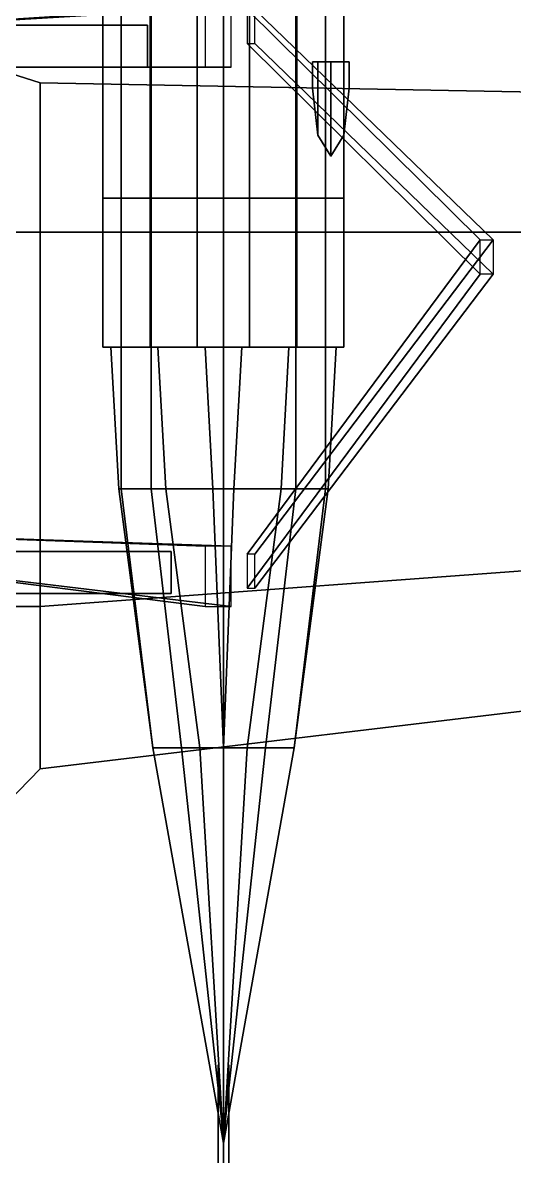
# Model space of a CAD drawing. Header units: millimetres. Extents: x -6.2 to 6.2, y -5.5 to 26.6.
# Drawn here: x 0.594 to 2.47, y -1.82 to 2.51 of the extents above; entities that cross this region are included whole.
import ezdxf

# ---------------------------------------------------------------- set-up
doc = ezdxf.new("R2010")
doc.units = ezdxf.units.MM
doc.layers.add('wing1', color=5, linetype='Continuous')

msp = doc.modelspace()

# ---------------------------------------------------------------- linework, layer by layer
at = {"layer": 'wing1'}
for points in [[(0.9, 3.01, -2.55), (1.08, 3.01, -2.6), (1.08, 1.84, -2.56), (0.9, 1.84, -2.51)], [(0.97, 3.01, -2.33), (0.9, 3.01, -2.55), (0.9, 1.84, -2.51), (0.97, 1.84, -2.25)], [(1.0842, 3.01, -2.0542), (0.97, 3.01, -2.33), (0.97, 1.84, -2.25), (1.0842, 1.84, -1.9742)], [(1.08, 3.01, -2.6), (1.26, 3.01, -2.71), (1.26, 1.84, -2.67), (1.08, 1.84, -2.56)], [(1.36, 3.01, -1.94), (1.0842, 3.01, -2.0542), (1.0842, 1.84, -1.9742), (1.36, 1.84, -1.86)], [(1.26, 3.01, -2.71), (1.36, 3.01, -2.79), (1.36, 1.84, -2.75), (1.26, 1.84, -2.67)], [(1.46, 1.84, -2.67), (1.36, 1.84, -2.75), (1.36, 3.01, -2.79), (1.46, 3.01, -2.71)], [(1.36, 1.84, -1.86), (1.6358, 1.84, -1.9742), (1.6358, 3.01, -2.0542), (1.36, 3.01, -1.94)], [(1.64, 1.84, -2.56), (1.46, 1.84, -2.67), (1.46, 3.01, -2.71), (1.64, 3.01, -2.6)], [(1.6358, 1.84, -1.9742), (1.75, 1.84, -2.25), (1.75, 3.01, -2.33), (1.6358, 3.01, -2.0542)], [(1.82, 1.84, -2.51), (1.64, 1.84, -2.56), (1.64, 3.01, -2.6), (1.82, 3.01, -2.55)], [(1.75, 1.84, -2.25), (1.82, 1.84, -2.51), (1.82, 3.01, -2.55), (1.75, 3.01, -2.33)], [(1.29, 2.57, -2.09), (1.29, 2.34, -2.09), (0.2, 2.34, -0.66), (0.2, 2.5, -0.66)], [(0.22, 2.5, -0.62), (1.39, 2.57, -2.09), (1.29, 2.57, -2.09), (0.2, 2.5, -0.66)], [(0.22, 2.34, -0.64), (1.39, 2.34, -2.09), (1.39, 2.57, -2.09), (0.22, 2.5, -0.62)], [(2.39, 1.68, -0.49), (1.48, 2.56, -1.98), (1.45, 2.56, -1.98), (2.34, 1.68, -0.5)], [(1.45, 2.56, -1.98), (1.45, 2.43, -1.98), (2.34, 1.55, -0.5), (2.34, 1.68, -0.5)], [(2.39, 1.55, -0.49), (1.48, 2.43, -1.98), (1.48, 2.56, -1.98), (2.39, 1.68, -0.49)], [(0, 2.34, -1.6), (1.07, 2.34, -2.02), (1.07, 2.5, -2.02), (0, 2.5, -1.6)], [(0, 2.5, -1.6), (1.07, 2.5, -2.02), (1.07, 2.5, -2.07), (0, 2.5, -1.65)], [(1.07, 2.5, -2.07), (1.07, 2.34, -2.07), (0, 2.34, -1.65), (0, 2.5, -1.65)], [(0.66, 2.28, -0.49), (0, 2.49, -0.49), (0, 1.71, -0.29), (0.66, 1.71, -0.29)], [(0.66, 1.71, -0.71), (0, 1.71, -0.76), (0, 2.49, -0.49), (0.66, 2.28, -0.49)], [(2.34, 1.55, -0.5), (1.45, 2.43, -1.98), (1.48, 2.43, -1.98), (2.39, 1.55, -0.49)], [(0, 2.34, -1.65), (1.07, 2.34, -2.07), (1.07, 2.34, -2.02), (0, 2.34, -1.6)], [(0.2, 2.34, -0.66), (1.29, 2.34, -2.09), (1.39, 2.34, -2.09), (0.22, 2.34, -0.64)], [(1.7205, 2.36, -0.3305), (1.7, 2.36, -0.38), (1.7, 2.26, -0.38), (1.7205, 2.08, -0.3305)], [(1.7, 2.36, -0.38), (1.7205, 2.36, -0.4295), (1.7205, 2.08, -0.4295), (1.7, 2.26, -0.38)], [(1.8195, 2.36, -0.3305), (1.7, 2.36, -0.38), (1.7205, 2.36, -0.3305), (1.77, 2.36, -0.31)], [(1.84, 2.36, -0.38), (1.7205, 2.36, -0.4295), (1.7, 2.36, -0.38), (1.8195, 2.36, -0.3305)], [(1.77, 2.36, -0.31), (1.7205, 2.36, -0.3305), (1.7205, 2.08, -0.3305), (1.77, 2, -0.31)], [(1.7205, 2.36, -0.4295), (1.77, 2.36, -0.45), (1.77, 2, -0.45), (1.7205, 2.08, -0.4295)], [(1.8195, 2.36, -0.4295), (1.77, 2.36, -0.45), (1.7205, 2.36, -0.4295), (1.84, 2.36, -0.38)], [(1.8195, 2.36, -0.3305), (1.77, 2.36, -0.31), (1.77, 2, -0.31), (1.8195, 2.08, -0.3305)], [(1.77, 2.36, -0.45), (1.8195, 2.36, -0.4295), (1.8195, 2.08, -0.4295), (1.77, 2, -0.45)], [(1.84, 2.36, -0.38), (1.8195, 2.36, -0.3305), (1.8195, 2.08, -0.3305), (1.84, 2.26, -0.38)], [(1.8195, 2.36, -0.4295), (1.84, 2.36, -0.38), (1.84, 2.26, -0.38), (1.8195, 2.08, -0.4295)], [(2.83, 2.24, -0.26), (0.66, 2.28, -0.49), (0.66, 1.71, -0.29), (2.83, 1.71, -0.12)], [(2.83, 1.71, -0.44), (0.66, 1.71, -0.71), (0.66, 2.28, -0.49), (2.83, 2.24, -0.26)], [(0.9, 1.84, -2.51), (1.08, 1.84, -2.56), (1.08, 1.27, -2.52), (0.9, 1.27, -2.47)], [(0.97, 1.84, -2.25), (0.9, 1.84, -2.51), (0.9, 1.27, -2.47), (0.97, 1.27, -2.22)], [(1.0842, 1.84, -1.9742), (0.97, 1.84, -2.25), (0.97, 1.27, -2.22), (1.0842, 1.27, -1.9442)], [(1.08, 1.84, -2.56), (1.26, 1.84, -2.67), (1.26, 1.27, -2.63), (1.08, 1.27, -2.52)], [(1.36, 1.84, -1.86), (1.0842, 1.84, -1.9742), (1.0842, 1.27, -1.9442), (1.36, 1.27, -1.83)], [(1.26, 1.84, -2.67), (1.36, 1.84, -2.75), (1.36, 1.27, -2.71), (1.26, 1.27, -2.63)], [(1.36, 1.27, -1.83), (1.6358, 1.27, -1.9442), (1.6358, 1.84, -1.9742), (1.36, 1.84, -1.86)], [(1.46, 1.27, -2.63), (1.36, 1.27, -2.71), (1.36, 1.84, -2.75), (1.46, 1.84, -2.67)], [(1.64, 1.27, -2.52), (1.46, 1.27, -2.63), (1.46, 1.84, -2.67), (1.64, 1.84, -2.56)], [(1.6358, 1.27, -1.9442), (1.75, 1.27, -2.22), (1.75, 1.84, -2.25), (1.6358, 1.84, -1.9742)], [(1.82, 1.27, -2.47), (1.64, 1.27, -2.52), (1.64, 1.84, -2.56), (1.82, 1.84, -2.51)], [(1.75, 1.27, -2.22), (1.82, 1.27, -2.47), (1.82, 1.84, -2.51), (1.75, 1.84, -2.25)], [(0.66, 1.71, -0.29), (0, 1.71, -0.29), (0, 0.28, -0.29), (0.66, 0.28, -0.29)], [(0, 0.28, -0.76), (0, 1.71, -0.76), (0.66, 1.71, -0.71), (0.66, 0.28, -0.71)], [(2.83, 1.71, -0.12), (0.66, 1.71, -0.29), (0.66, 0.28, -0.29), (2.83, 0.44, -0.12)], [(0.66, 0.28, -0.71), (0.66, 1.71, -0.71), (2.83, 1.71, -0.44), (2.83, 0.44, -0.44)], [(1.45, 0.48, -1.86), (1.45, 0.35, -1.86), (2.34, 1.55, -0.5), (2.34, 1.68, -0.5)], [(2.39, 1.68, -0.49), (1.48, 0.48, -1.86), (1.45, 0.48, -1.86), (2.34, 1.68, -0.5)], [(2.39, 1.55, -0.49), (1.48, 0.35, -1.86), (1.48, 0.48, -1.86), (2.39, 1.68, -0.49)], [(2.34, 1.55, -0.5), (1.45, 0.35, -1.86), (1.48, 0.35, -1.86), (2.39, 1.55, -0.49)], [(0.97, 1.27, -2.22), (0.9, 1.27, -2.47), (0.9, 1.27, -2.47), (0.93, 1.27, -2.45)], [(0.9, 1.27, -2.47), (1.08, 1.27, -2.52), (1.11, 1.27, -2.5), (0.93, 1.27, -2.45)], [(0.93, 1.27, -2.45), (1.11, 1.27, -2.5), (1.14, 0.73, -2.41), (0.96, 0.73, -2.36)], [(0.97, 1.27, -2.22), (0.93, 1.27, -2.45), (0.96, 0.73, -2.36), (0.97, 0.73, -2.2)], [(1.0842, 1.27, -1.9442), (0.97, 1.27, -2.22), (0.97, 0.73, -2.2), (1.0842, 0.73, -1.9242)], [(1.08, 1.27, -2.52), (1.26, 1.27, -2.63), (1.29, 1.27, -2.61), (1.11, 1.27, -2.5)], [(1.36, 1.27, -1.83), (1.0842, 1.27, -1.9442), (1.0842, 0.73, -1.9242), (1.36, 0.73, -1.81)], [(1.11, 1.27, -2.5), (1.29, 1.27, -2.61), (1.32, 0.73, -2.52), (1.14, 0.73, -2.41)], [(1.26, 1.27, -2.63), (1.36, 1.27, -2.71), (1.36, 1.27, -2.666), (1.29, 1.27, -2.61)], [(1.29, 1.27, -2.61), (1.36, 1.27, -2.666), (1.36, 0.73, -2.552), (1.32, 0.73, -2.52)], [(1.4, 0.73, -2.52), (1.36, 0.73, -2.552), (1.36, 1.27, -2.666), (1.43, 1.27, -2.61)], [(1.36, 0.73, -1.81), (1.6358, 0.73, -1.9242), (1.6358, 1.27, -1.9442), (1.36, 1.27, -1.83)], [(1.43, 1.27, -2.61), (1.36, 1.27, -2.666), (1.36, 1.27, -2.71), (1.46, 1.27, -2.63)], [(1.58, 0.73, -2.41), (1.4, 0.73, -2.52), (1.43, 1.27, -2.61), (1.61, 1.27, -2.5)], [(1.61, 1.27, -2.5), (1.43, 1.27, -2.61), (1.46, 1.27, -2.63), (1.64, 1.27, -2.52)], [(1.76, 0.73, -2.36), (1.58, 0.73, -2.41), (1.61, 1.27, -2.5), (1.79, 1.27, -2.45)], [(1.79, 1.27, -2.45), (1.61, 1.27, -2.5), (1.64, 1.27, -2.52), (1.82, 1.27, -2.47)], [(1.6358, 0.73, -1.9242), (1.75, 0.73, -2.2), (1.75, 1.27, -2.22), (1.6358, 1.27, -1.9442)], [(1.75, 0.73, -2.2), (1.76, 0.73, -2.36), (1.79, 1.27, -2.45), (1.75, 1.27, -2.22)], [(1.79, 1.27, -2.45), (1.79, 1.27, -2.45), (1.82, 1.27, -2.47), (1.75, 1.27, -2.22)], [(0.96, 0.73, -2.36), (1.14, 0.73, -2.41), (1.27, -0.26, -2.34), (1.09, -0.26, -2.29)], [(0.97, 0.73, -2.2), (0.96, 0.73, -2.36), (1.09, -0.26, -2.29), (1.09, -0.26, -2.14)], [(1.0842, 0.73, -1.9242), (0.97, 0.73, -2.2), (1.09, -0.26, -2.14), (1.2, -0.26, -1.8642)], [(1.36, 0.73, -1.81), (1.0842, 0.73, -1.9242), (1.2, -0.26, -1.8642), (1.36, -0.26, -1.75)], [(1.14, 0.73, -2.41), (1.32, 0.73, -2.52), (1.36, -0.26, -2.395), (1.27, -0.26, -2.34)], [(1.32, 0.73, -2.52), (1.36, 0.73, -2.552), (1.36, -0.26, -2.395)], [(1.45, -0.26, -2.34), (1.36, -0.26, -2.395), (1.4, 0.73, -2.52), (1.58, 0.73, -2.41)], [(1.36, -0.26, -2.395), (1.36, -0.26, -2.395), (1.36, 0.73, -2.552), (1.4, 0.73, -2.52)], [(1.36, -0.26, -1.75), (1.52, -0.26, -1.8642), (1.6358, 0.73, -1.9242), (1.36, 0.73, -1.81)], [(1.63, -0.26, -2.29), (1.45, -0.26, -2.34), (1.58, 0.73, -2.41), (1.76, 0.73, -2.36)], [(1.52, -0.26, -1.8642), (1.63, -0.26, -2.14), (1.75, 0.73, -2.2), (1.6358, 0.73, -1.9242)], [(1.63, -0.26, -2.14), (1.63, -0.26, -2.29), (1.76, 0.73, -2.36), (1.75, 0.73, -2.2)], [(0.22, 0.55, -0.74), (1.39, 0.51, -1.82), (1.29, 0.51, -1.82), (0.18, 0.55, -0.74)], [(1.29, 0.51, -1.82), (1.29, 0.28, -1.82), (0.18, 0.42, -0.74), (0.18, 0.55, -0.74)], [(0.22, 0.42, -0.74), (1.39, 0.28, -1.82), (1.39, 0.51, -1.82), (0.22, 0.55, -0.74)], [(0, 0.33, -1.45), (1.16, 0.33, -1.9), (1.16, 0.49, -1.9), (0, 0.49, -1.45)], [(0, 0.49, -1.45), (1.16, 0.49, -1.9), (1.16, 0.49, -1.95), (0, 0.49, -1.5)], [(1.16, 0.49, -1.95), (1.16, 0.33, -1.95), (0, 0.33, -1.5), (0, 0.49, -1.5)], [(2.83, 0.44, -0.12), (0.66, 0.28, -0.29), (0.66, -0.34, -0.49), (2.83, -0.08, -0.26)], [(2.83, -0.08, -0.26), (0.66, -0.34, -0.49), (0.66, 0.28, -0.71), (2.83, 0.44, -0.44)], [(0.18, 0.42, -0.74), (1.29, 0.28, -1.82), (1.39, 0.28, -1.82), (0.22, 0.42, -0.74)], [(0, 0.33, -1.5), (1.16, 0.33, -1.95), (1.16, 0.33, -1.9), (0, 0.33, -1.45)], [(0.66, 0.28, -0.29), (0, 0.28, -0.29), (0, -1.02, -0.49), (0.66, -0.34, -0.49)], [(0.66, -0.34, -0.49), (0, -1.02, -0.49), (0, 0.28, -0.76), (0.66, 0.28, -0.71)], [(1.09, -0.26, -2.29), (1.27, -0.26, -2.34), (1.36, -1.77, -2.09), (1.36, -1.77, -2.07)], [(1.2, -0.26, -1.8642), (1.09, -0.26, -2.14), (1.36, -1.77, -2.07), (1.36, -1.75, -1.79)], [(1.09, -0.26, -2.14), (1.09, -0.26, -2.29), (1.36, -1.77, -2.07)], [(1.36, -0.26, -1.75), (1.2, -0.26, -1.8642), (1.36, -1.75, -1.79), (1.36, -1.74, -1.68)], [(1.27, -0.26, -2.34), (1.36, -0.26, -2.395), (1.36, -1.77, -2.12), (1.36, -1.77, -2.09)], [(1.36, -1.77, -2.09), (1.36, -1.77, -2.12), (1.36, -0.26, -2.395), (1.45, -0.26, -2.34)], [(1.36, -1.77, -2.07), (1.36, -1.77, -2.09), (1.45, -0.26, -2.34), (1.63, -0.26, -2.29)], [(1.36, -1.75, -1.79), (1.36, -1.77, -2.07), (1.63, -0.26, -2.14), (1.52, -0.26, -1.8642)], [(1.36, -1.74, -1.68), (1.36, -1.75, -1.79), (1.52, -0.26, -1.8642), (1.36, -0.26, -1.75)], [(1.36, -1.77, -2.07), (1.36, -1.77, -2.07), (1.63, -0.26, -2.29), (1.63, -0.26, -2.14)], [(1.34, -1.89, -1.72), (1.36, -1.89, -1.7), (1.36, -1.77, -1.7), (1.34, -1.47, -1.72)], [(1.36, -1.89, -1.74), (1.34, -1.89, -1.72), (1.34, -1.47, -1.72), (1.36, -1.77, -1.74)], [(1.36, -1.89, -1.7), (1.38, -1.89, -1.72), (1.38, -1.47, -1.72), (1.36, -1.77, -1.7)], [(1.38, -1.89, -1.72), (1.36, -1.89, -1.74), (1.36, -1.77, -1.74), (1.38, -1.47, -1.72)], [(1.34, -1.95, -2.01), (1.36, -1.94, -1.99), (1.36, -1.77, -1.99), (1.34, -1.53, -2.01)], [(1.36, -1.97, -2.03), (1.34, -1.95, -2.01), (1.34, -1.53, -2.01), (1.36, -1.77, -2.03)], [(1.36, -1.94, -1.99), (1.38, -1.95, -2.01), (1.38, -1.53, -2.01), (1.36, -1.77, -1.99)], [(1.38, -1.95, -2.01), (1.36, -1.97, -2.03), (1.36, -1.77, -2.03), (1.38, -1.53, -2.01)]]:
    msp.add_3dface(points, dxfattribs=at)

doc.saveas('drawing.dxf')
